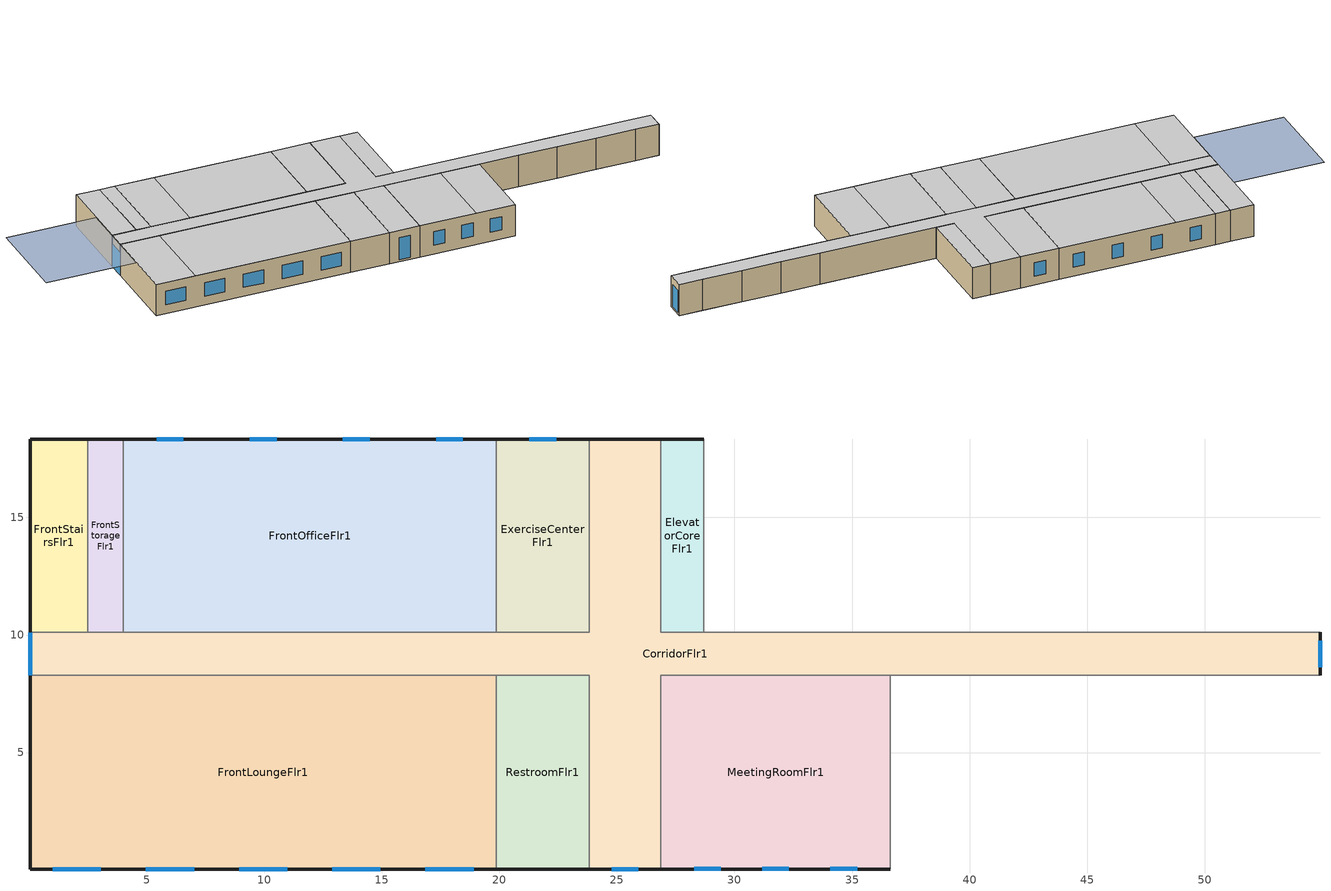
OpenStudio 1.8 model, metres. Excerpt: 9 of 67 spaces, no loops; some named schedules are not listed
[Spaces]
CorridorFlr1
 floor ground: 26.87,18.34 26.87,10.11 54.91,10.11 54.91,8.28 26.87,8.28 26.87,0.05 23.82,0.05 23.82,8.28 0.05,8.28 0.05,10.11 23.82,10.11 23.82,18.34 z0
 wall outside: 54.91,8.28 54.91,10.11 / 0.05,10.11 0.05,8.28 / 23.82,0.05 26.87,0.05 / 26.87,18.34 23.82,18.34 z0:3.35
 wall to GuestRoom103: 48.51,8.28 52.47,8.28 z0:3.35
 wall to GuestRoom104: 52.47,10.11 48.51,10.11 z0:3.35
 wall to FrontStorageFlr1: 4.01,10.11 2.49,10.11 z0:3.35
 wall to MechanicalRoomFlr1: 36.62,8.28 40.59,8.28 z0:3.35
 wall to FrontStairsFlr1: 2.49,10.11 0.05,10.11 z0:3.35
 wall to ElevatorCoreFlr1: 28.7,10.11 26.87,10.11 26.87,18.34 z0:3.35
 wall to MeetingRoomFlr1: 26.87,0.05 26.87,8.28 36.62,8.28 z0:3.35
 wall to RestroomFlr1: 19.86,8.28 23.82,8.28 23.82,0.05 z0:3.35
 wall to RearStorageFlr1: 52.47,8.28 54.91,8.28 z0:3.35
 wall to GuestRoom102: 44.55,8.28 48.51,8.28 z0:3.35
 wall to GuestRoom105: 48.51,10.11 44.55,10.11 z0:3.35
 wall to GuestRoom101: 40.59,8.28 44.55,8.28 z0:3.35
 wall to EmployeeLoungeFlr1: 44.55,10.11 40.59,10.11 z0:3.35
 wall to FrontOfficeFlr1: 19.86,10.11 4.01,10.11 z0:3.35
 wall to ExerciseCenterFlr1: 23.82,18.34 23.82,10.11 19.86,10.11 z0:3.35
 wall to FrontLoungeFlr1: 0.05,8.28 19.86,8.28 z0:3.35
 wall to LaundryRoomFlr1: 40.59,10.11 28.7,10.11 z0:3.35
 wall to RearStairsFlr1: 54.91,10.11 52.47,10.11 z0:3.35
 window: 0.05,10.11 0.05,8.28 z0:2.44; 54.91,8.62 54.91,9.76 / 24.78,0.05 25.92,0.05 z0.19:2.55
 ceiling to CorridorFlr2: 54.91,8.28 54.91,10.11 26.87,10.11 26.87,18.34 23.82,18.34 23.82,10.11 0.05,10.11 0.05,8.28 z3.35
 ceiling to GuestRoom206_208: 26.87,0.05 26.87,8.28 23.82,8.28 23.82,0.05 z3.35
RestroomFlr1
 floor ground: 23.82,8.28 23.82,0.05 19.86,0.05 19.86,8.28 z0
 wall outside: 19.86,0.05 23.82,0.05 z0:3.35
 wall to FrontLoungeFlr1: 19.86,8.28 19.86,0.05 z0:3.35
 ceiling to GuestRoom206_208: 23.82,0.05 23.82,8.28 19.86,8.28 19.86,0.05 z3.35
FrontOfficeFlr1
 floor ground: 19.86,18.34 19.86,10.11 4.01,10.11 4.01,18.34 z0
 wall outside: 19.86,18.34 4.01,18.34 z0:3.35
 wall to FrontStorageFlr1: 4.01,18.34 4.01,10.11 z0:3.35
 wall to ExerciseCenterFlr1: 19.86,10.11 19.86,18.34 z0:3.35
 window: 10.52,18.34 9.39,18.34 / 14.49,18.34 13.35,18.34 / 6.56,18.34 5.42,18.34 / 18.45,18.34 17.31,18.34 z0.95:2.4
 ceiling to GuestRoom224: 7.97,10.11 7.97,18.34 4.01,18.34 4.01,10.11 z3.35
 ceiling to GuestRoom220_223: 19.86,10.11 19.86,18.34 7.97,18.34 7.97,10.11 z3.35
MeetingRoomFlr1
 floor ground: 36.62,8.28 36.62,0.05 26.87,0.05 26.87,8.28 z0
 wall outside: 26.87,0.05 36.62,0.05 z0:3.35
 wall to MechanicalRoomFlr1: 36.62,0.05 36.62,8.28 z0:3.35
 window: 28.28,0.05 29.42,0.05 / 31.18,0.05 32.32,0.05 / 34.07,0.05 35.21,0.05 z0.95:2.4
 ceiling to GuestRoom209_212: 36.62,0.05 36.62,8.28 32.66,8.28 32.66,0.05 z3.35
 ceiling to GuestRoom206_208: 32.66,0.05 32.66,8.28 26.87,8.28 26.87,0.05 z3.35
FrontStorageFlr1
 floor ground: 4.01,18.34 4.01,10.11 2.49,10.11 2.49,18.34 z0
 wall outside: 4.01,18.34 2.49,18.34 z0:3.35
 wall to FrontStairsFlr1: 2.49,18.34 2.49,10.11 z0:3.35
 ceiling to FrontStorageFlr2: 4.01,10.11 4.01,18.34 2.49,18.34 2.49,10.11 z3.35
FrontStairsFlr1
 floor ground: 2.49,18.34 2.49,10.11 0.05,10.11 0.05,18.34 z0
 wall outside: 2.49,18.34 0.05,18.34 0.05,10.11 z0:3.35
 ceiling to FrontStairsFlr2: 2.49,10.11 2.49,18.34 0.05,18.34 0.05,10.11 z3.35
ElevatorCoreFlr1
 floor ground: 28.7,18.34 28.7,10.11 26.87,10.11 26.87,18.34 z0
 wall outside: 28.7,18.34 26.87,18.34 z0:3.35
 wall to LaundryRoomFlr1: 28.7,10.11 28.7,18.34 z0:3.35
 ceiling to ElevatorCoreFlr2: 28.7,10.11 28.7,18.34 26.87,18.34 26.87,10.11 z3.35
ExerciseCenterFlr1
 floor ground: 23.82,18.34 23.82,10.11 19.86,10.11 19.86,18.34 z0
 wall outside: 23.82,18.34 19.86,18.34 z0:3.35
 window: 22.41,18.34 21.27,18.34 z0.95:2.4
 ceiling to GuestRoom220_223: 23.82,10.11 23.82,18.34 19.86,18.34 19.86,10.11 z3.35
FrontLoungeFlr1
 floor ground: 19.86,8.28 19.86,0.05 0.05,0.05 0.05,8.28 z0
 wall outside: 0.05,8.28 0.05,0.05 19.86,0.05 z0:3.35
 window: 4.97,0.05 7.02,0.05 / 16.85,0.05 18.91,0.05 / 1,0.05 3.06,0.05 / 12.89,0.05 14.94,0.05 / 8.93,0.05 10.98,0.05 z0.95:2.4
 ceiling to GuestRoom201: 4.01,0.05 4.01,8.28 0.05,8.28 0.05,0.05 z3.35
 ceiling to GuestRoom202_205: 19.86,0.05 19.86,8.28 4.01,8.28 4.01,0.05 z3.35
shading: 0,4.57 0,13.72 -9.14,13.72 -9.14,4.57 z3.35
[Site]
El Paso International Ap  Ut_TX_USA: Latitude {deg}=31.77; Longitude {deg}=-106.5; Time Zone {hr}=-7; Elevation {m}=1186; Terrain=Suburbs
[Building]
90.1-2010-SmallHotel-ASHRAE 169-2006-3B created: 2015-08-18 09:52:40 -0600: North Axis {deg}=180; Default Construction Set=90.1-2010 - SmHotel - ASHRAE 169-2006-3B
[Site:GroundTemperature:BuildingSurface]
20.4, 20.43, 20.56, 20.66, 20.86, 21.06, 21.16, 21.14, 21.08, 20.94, 20.7, 20.52
[Site:WaterMainsTemperature]
Calculation Method=Correlation; Annual Average Outdoor Air Temperature {C}=17.9417; Maximum Difference In Monthly Average Outdoor Air Temperatures {deltaC}=21.1
[SizingPeriod:DesignDay] Barometric Pressure {Pa}=87865; Sky Clearness=0; Rain Indicator=0; Snow Indicator=0; Day of Month=21; Daylight Saving Time Indicator=0; Humidity Indicating Type=Wetbulb; Dry-Bulb Temperature Range Modifier Type=DefaultMultipliers
Name | Maximum Dry-Bulb Temperature {C} | Daily Dry-Bulb Temperature Range {deltaC} | Humidity Indicating Conditions at Maximum Dry-Bulb {BasedOnField A3} | Wind Speed {m/s} | Wind Direction {deg} | Month | Day Type | Solar Model Indicator | ASHRAE Taub | ASHRAE Taud
El Paso International Ap  Ut Ann Clg .4% Condns DB=>MWB | 38.1 | 13 | 18.1 | 3.9 | 280 | 7 | SummerDesignDay | ASHRAETau | 0.605 | 1.547
El Paso International Ap  Ut Ann Htg 99.6% Condns DB | -5.2 | 0 | -5.2 | 2.2 | 20 | 12 | WinterDesignDay | ASHRAEClearSky
[ClimateZones]
Climate Zone Institution Name 1=ASHRAE; Climate Zone Document Name 1=ANSI/ASHRAE Standard 169; Climate Zone Document Year 1=2006; Climate Zone Institution Name 2=CEC; Climate Zone Document Name 2=California Climate Zone Descriptions; Climate Zone Document Year 2=1995
[Material:NoMass] Thermal Absorptance=0.9; Solar Absorptance=0.7
Name | Roughness | Thermal Resistance {m2-K/W} | Visible Absorptance
CP02 CARPET PAD | VeryRough | 0.21648 | 0.8
Typical Insulation R-6.78 | Smooth | 1.19347 | 0.7
Typical Carpet Pad | Smooth | 0.21648 | 0.8
Typical Insulation R-9.73 | Smooth | 1.71283 | 0.7
Typical Insulation R-19.72 | Smooth | 3.4722 | 0.7
Typical Insulation R-0.58 | Smooth | 0.101875 | 0.7
Typical Insulation R-8.93 | Smooth | 1.57183 | 0.7
[Material]
Name | Roughness | Thickness {m} | Conductivity {W/m-K} | Density {kg/m3} | Specific Heat {J/kg-K} | Thermal Absorptance | Solar Absorptance | Visible Absorptance
4 in. Normalweight Concrete Floor | MediumRough | 0.1016 | 2.31 | 2322 | 832 | 0.9 | 0.7 | 0.7
25mm Stucco | Smooth | 0.0254 | 0.72 | 1856 | 840 | 0.9 | 0.7 | 0.7
5/8 in. Gypsum Board | MediumSmooth | 0.0159 | 0.16 | 800 | 1090 | 0.9 | 0.7 | 0.7
Roof Membrane - Highly Reflective | VeryRough | 0.0095 | 0.16 | 1121.29 | 1460 | 0.75 | 0.45 | 0.7
Metal Roof Surface; F08 Metal surface | Smooth | 0.0008 | 45.28 | 7824 | 500 | 0.9 | 0.7 | 0.7
1/2 in. Gypsum Board | Smooth | 0.0127 | 0.16 | 800 | 1090 | 0.9 | 0.7 | 0.5
8 in. Normalweight Concrete Floor | MediumRough | 0.2032 | 2.31 | 2322 | 832 | 0.9 | 0.7 | 0.7
8 in. Concrete Block Basement Wall | MediumRough | 0.2032 | 1.326 | 1842 | 912 | 0.9 | 0.7 | 0.7
G05 25mm wood | MediumSmooth | 0.0254 | 0.15 | 608 | 1630 | 0.9 | 0.5 | 0.5
[Construction]
Typical Insulated Exterior Mass Floor R-9.35: Typical Insulation R-6.78, 4 in. Normalweight Concrete Floor, Typical Carpet Pad
Typical Insulated Steel Framed Exterior Wall R-11.9: 25mm Stucco, 5/8 in. Gypsum Board, Typical Insulation R-9.73, 5/8 in. Gypsum Board
Typical IEAD Roof - Highly Reflective R-20.83: Roof Membrane - Highly Reflective, Typical Insulation R-19.72, Metal Roof Surface
int_slab_floor_smallhotel: 4 in. Normalweight Concrete Floor, CP02 CARPET PAD
int_wall_smallhotel: 1/2 in. Gypsum Board, 1/2 in. Gypsum Board
int_slab_ceiling_smallhotel: CP02 CARPET PAD, 4 in. Normalweight Concrete Floor
Smallhotel 2010 Slab Floor: 8 in. Normalweight Concrete Floor, CP02 CARPET PAD
Typical Insulated Basement Mass Wall: 8 in. Concrete Block Basement Wall
U 0.65 SHGC 0.25 Dbl Ref-C-H Clr 6mm/6mm Air: REF C CLEAR HI 6MM, AIR 6MM, CLEAR 6MM
Typical Insulated Metal Door R-1.43: F08 Metal surface, Typical Insulation R-0.58
Typical Overhead Door: Typical Insulation R-8.93
U 1.17 SHGC 0.39 Simple Glazing Skylight: U 1.17 SHGC 0.39 Simple Glazing
Typical Interior Window: Clear 3mm
Typical Interior Door; Typical Interior Partition: G05 25mm wood
[DefaultConstructionSet]
90.1-2010 - SmHotel - ASHRAE 169-2006-3B: Default Exterior Surface Constructions=Default Surface Constructions 1; Default Interior Surface Constructions=Default Surface Constructions 2; Default Ground Contact Surface Constructions=Default Surface Constructions 3; Default Exterior SubSurface Constructions=Default Sub Surface Constructions 1; Default Interior SubSurface Constructions=Default Sub Surface Constructions 2; Interior Partition Construction=Typical Interior Partition
[DefaultSurfaceConstructions]
Name | Floor Construction | Wall Construction | Roof Ceiling Construction
Default Surface Constructions 1 | Typical Insulated Exterior Mass Floor R-9.35 | Typical Insulated Steel Framed Exterior Wall R-11.9 | Typical IEAD Roof - Highly Reflective R-20.83
Default Surface Constructions 2 | int_slab_floor_smallhotel | int_wall_smallhotel | int_slab_ceiling_smallhotel
Default Surface Constructions 3 | Smallhotel 2010 Slab Floor | Typical Insulated Basement Mass Wall
[DefaultSubSurfaceConstructions]
Name | Fixed Window Construction | Operable Window Construction | Door Construction | Overhead Door Construction | Skylight Construction | Tubular Daylight Dome Construction | Tubular Daylight Diffuser Construction
Default Sub Surface Constructions 1 | U 0.65 SHGC 0.25 Dbl Ref-C-H Clr 6mm/6mm Air | U 0.65 SHGC 0.25 Dbl Ref-C-H Clr 6mm/6mm Air | Typical Insulated Metal Door R-1.43 | Typical Overhead Door | U 1.17 SHGC 0.39 Simple Glazing Skylight | Typical Interior Window | Typical Interior Window
Default Sub Surface Constructions 2 | Typical Interior Window | Typical Interior Window | Typical Interior Door
[WindowMaterial:Glazing] Optical Data Type=SpectralAverage; Infrared Transmittance at Normal Incidence=0; Front Side Infrared Hemispherical Emissivity=0.84; Conductivity {W/m-K}=0.9; Dirt Correction Factor for Solar and Visible Transmittance=1; Solar Diffusing=No
Name | Thickness {m} | Solar Transmittance at Normal Incidence | Front Side Solar Reflectance at Normal Incidence | Back Side Solar Reflectance at Normal Incidence | Visible Transmittance at Normal Incidence | Front Side Visible Reflectance at Normal Incidence | Back Side Visible Reflectance at Normal Incidence | Back Side Infrared Hemispherical Emissivity
REF C CLEAR HI 6MM | 0.006 | 0.2 | 0.16 | 0.39 | 0.22 | 0.17 | 0.35 | 0.55
CLEAR 6MM | 0.006 | 0.775 | 0.071 | 0.071 | 0.881 | 0.08 | 0.08 | 0.84
Clear 3mm | 0.003 | 0.837 | 0.075 | 0.075 | 0.898 | 0.081 | 0.081 | 0.84
[WindowMaterial:Gas]
AIR 6MM: Gas Type=Air; Thickness {m}=0.0063
[WindowMaterial:SimpleGlazingSystem]
U 1.17 SHGC 0.39 Simple Glazing: U-Factor {W/m2-K}=6.64357; Solar Heat Gain Coefficient=0.39; Visible Transmittance=0.23
[Space] Building Story=BuildingStory1
Name | Space Type | Thermal Zone
CorridorFlr1 | 90.1-2010 - SmHotel - Corridor | CorridorFlr1 ZN
RestroomFlr1 | 90.1-2010 - SmHotel - PublicRestroom | RestroomFlr1 ZN
FrontOfficeFlr1 | 90.1-2010 - SmHotel - Office | FrontOfficeFlr1 ZN
FrontLoungeFlr1 | 90.1-2010 - SmHotel - GuestLounge | FrontLoungeFlr1 ZN
MeetingRoomFlr1 | 90.1-2010 - SmHotel - Meeting | MeetingRoomFlr1 ZN
ExerciseCenterFlr1 | 90.1-2010 - SmHotel - Exercise | ExerciseCenterFlr1 ZN
FrontStorageFlr1 | 90.1-2010 - SmHotel - Storage | FrontStorageFlr1 ZN
ElevatorCoreFlr1 | 90.1-2010 - SmHotel - Elec/MechRoom | ElevatorCoreFlr1 ZN
FrontStairsFlr1 | 90.1-2010 - SmHotel - Stair | FrontStairsFlr1 ZN
[BuildingStory]
BuildingStory1
[SpaceType] Standards Building Type=SmallHotel
Name | Default Schedule Set | Design Specification Outdoor Air Object | Standards Space Type
90.1-2010 - SmHotel - PublicRestroom | 90.1-2010 - SmHotel - PublicRestroom Schedule Set | 90.1-2010 - SmHotel - PublicRestroom Ventilation | PublicRestroom
90.1-2010 - SmHotel - Stair | 90.1-2010 - SmHotel - Stair Schedule Set | 90.1-2010 - SmHotel - Stair Ventilation | Stair
90.1-2010 - SmHotel - Office | 90.1-2010 - SmHotel - Office Schedule Set | 90.1-2010 - SmHotel - Office Ventilation | Office
90.1-2010 - SmHotel - Corridor | 90.1-2010 - SmHotel - Corridor Schedule Set | 90.1-2010 - SmHotel - Corridor Ventilation | Corridor
90.1-2010 - SmHotel - Storage | 90.1-2010 - SmHotel - Storage Schedule Set | 90.1-2010 - SmHotel - Storage Ventilation | Storage
90.1-2010 - SmHotel - Elec/MechRoom | 90.1-2010 - SmHotel - Elec/MechRoom Schedule Set | 90.1-2010 - SmHotel - Elec/MechRoom Ventilation | Elec/MechRoom
90.1-2010 - SmHotel - GuestLounge | 90.1-2010 - SmHotel - GuestLounge Schedule Set | 90.1-2010 - SmHotel - GuestLounge Ventilation | GuestLounge
90.1-2010 - SmHotel - Meeting | 90.1-2010 - SmHotel - Meeting Schedule Set | 90.1-2010 - SmHotel - Meeting Ventilation | Meeting
90.1-2010 - SmHotel - Exercise | 90.1-2010 - SmHotel - Exercise Schedule Set | 90.1-2010 - SmHotel - Exercise Ventilation | Exercise
[DefaultScheduleSet]
Name | Number of People Schedule | People Activity Level Schedule | Lighting Schedule | Infiltration Schedule | Electric Equipment Schedule
90.1-2010 - SmHotel - PublicRestroom Schedule Set | HotelSmall Lobby_Occ_Sch | HotelSmall Activity_Sch | HotelSmall BLDG_LIGHT_RESTROOM_SCH | HotelSmall CommonArea_Infil_Sch
90.1-2010 - SmHotel - Stair Schedule Set |  |  | HotelSmall BLDG_LIGHT_STAIR_SCH | Always On
90.1-2010 - SmHotel - Office Schedule Set | HotelSmall Office_Occ_Sch | HotelSmall Activity_Sch | HotelSmall BLDG_LIGHT_OFFICE_SCH | HotelSmall CommonArea_Infil_Sch | HotelSmall OFF_EQUIP_SCH
90.1-2010 - SmHotel - Corridor Schedule Set |  |  | HotelSmall BLDG_LIGHT_CORRIDOR_SCH | Always On
90.1-2010 - SmHotel - Storage Schedule Set |  |  | HotelSmall BLDG_LIGHT_STORAGE_SCH | Always On
90.1-2010 - SmHotel - Elec/MechRoom Schedule Set |  |  |  | Always On | HotelSmall BLDG_ELEVATORS
90.1-2010 - SmHotel - GuestLounge Schedule Set | HotelSmall Lobby_Occ_Sch | HotelSmall Activity_Sch | HotelSmall BLDG_LIGHT_FRONTLOUNGE_SCH | HotelSmall CommonArea_Infil_Sch | HotelSmall Lobby_Eqp_Sch
90.1-2010 - SmHotel - Meeting Schedule Set | HotelSmall MeetingRoom_Occ_Sch | HotelSmall Activity_Sch | HotelSmall BLDG_LIGHT_MEETINGROOM_SCH | HotelSmall CommonArea_Infil_Sch | HotelSmall MeetingRoom_Eqp_Sch
90.1-2010 - SmHotel - Exercise Schedule Set | HotelSmall ExerciseCenter_Occ_Sch | HotelSmall Activity_Sch | HotelSmall BLDG_LIGHT_EXERCENTER_SCH | HotelSmall CommonArea_Infil_Sch | HotelSmall ExerciseCenter_Eqp_Sch
[Lights:Definition] Design Level Calculation Method=Watts/Area; Fraction Radiant=0.7; Fraction Visible=0.2; Return Air Fraction=0
Name | Watts per Space Floor Area {W/m2}
90.1-2010 - SmHotel - PublicRestroom Lights Definition | 10.5486
90.1-2010 - SmHotel - Office Lights Definition | 11.9479
90.1-2010 - SmHotel - Corridor Lights Definition | 7.10418
90.1-2010 - SmHotel - GuestLounge Lights Definition | 7.85765
[Lights]
Name | Lights Definition | Space or SpaceType
90.1-2010 - SmHotel - PublicRestroom Lights | 90.1-2010 - SmHotel - PublicRestroom Lights Definition | 90.1-2010 - SmHotel - PublicRestroom
90.1-2010 - SmHotel - Stair Lights | 90.1-2010 - SmHotel - Stair Lights Definition | 90.1-2010 - SmHotel - Stair
90.1-2010 - SmHotel - Office Lights | 90.1-2010 - SmHotel - Office Lights Definition | 90.1-2010 - SmHotel - Office
90.1-2010 - SmHotel - Corridor Lights | 90.1-2010 - SmHotel - Corridor Lights Definition | 90.1-2010 - SmHotel - Corridor
90.1-2010 - SmHotel - Storage Lights | 90.1-2010 - SmHotel - Storage Lights Definition | 90.1-2010 - SmHotel - Storage
90.1-2010 - SmHotel - GuestLounge Lights | 90.1-2010 - SmHotel - GuestLounge Lights Definition | 90.1-2010 - SmHotel - GuestLounge
90.1-2010 - SmHotel - Meeting Lights | 90.1-2010 - SmHotel - Meeting Lights Definition | 90.1-2010 - SmHotel - Meeting
90.1-2010 - SmHotel - Exercise Lights | 90.1-2010 - SmHotel - Exercise Lights Definition | 90.1-2010 - SmHotel - Exercise
[DesignSpecification:OutdoorAir] Outdoor Air Method=Sum
Name | Outdoor Air Flow per Floor Area {m3/s-m2} | Outdoor Air Flow per Person {m3/s-person}
90.1-2010 - SmHotel - PublicRestroom Ventilation; 90.1-2010 - SmHotel - Stair Ventilation; 90.1-2010 - SmHotel - Corridor Ventilation | 0.0003048
90.1-2010 - SmHotel - Office Ventilation; 90.1-2010 - SmHotel - Meeting Ventilation | 0.0003048 | 0.00235974
90.1-2010 - SmHotel - Storage Ventilation; 90.1-2010 - SmHotel - Elec/MechRoom Ventilation | 0.0006096
90.1-2010 - SmHotel - GuestLounge Ventilation | 0.0003048 | 0.00353961
90.1-2010 - SmHotel - Exercise Ventilation | 0.0003048 | 0.00943895
[People:Definition] Number of People Calculation Method=People/Area; Fraction Radiant=0.3
Name | People per Space Floor Area {person/m2}
90.1-2010 - SmHotel - PublicRestroom People Definition | 0.0306771
90.1-2010 - SmHotel - Office People Definition | 0.0768543
[People]
Name | People Definition | Space or SpaceType
90.1-2010 - SmHotel - PublicRestroom People | 90.1-2010 - SmHotel - PublicRestroom People Definition | 90.1-2010 - SmHotel - PublicRestroom
90.1-2010 - SmHotel - Office People | 90.1-2010 - SmHotel - Office People Definition | 90.1-2010 - SmHotel - Office
90.1-2010 - SmHotel - GuestLounge People | 90.1-2010 - SmHotel - GuestLounge People Definition | 90.1-2010 - SmHotel - GuestLounge
90.1-2010 - SmHotel - Meeting People | 90.1-2010 - SmHotel - Meeting People Definition | 90.1-2010 - SmHotel - Meeting
90.1-2010 - SmHotel - Exercise People | 90.1-2010 - SmHotel - Exercise People Definition | 90.1-2010 - SmHotel - Exercise
[ElectricEquipment:Definition]
90.1-2010 - SmHotel - Office Electric Equipment Definition: Design Level Calculation Method=Watts/Area; Watts per Space Floor Area {W/m2}=13.7778; Fraction Latent=0; Fraction Radiant=0.5; Fraction Lost=0
[ElectricEquipment]
Name | Electric Equipment Definition | Space or SpaceType
90.1-2010 - SmHotel - Office Electric Equipment | 90.1-2010 - SmHotel - Office Electric Equipment Definition | 90.1-2010 - SmHotel - Office
90.1-2010 - SmHotel - Elec/MechRoom Electric Equipment | 90.1-2010 - SmHotel - Elec/MechRoom Electric Equipment Definition | 90.1-2010 - SmHotel - Elec/MechRoom
90.1-2010 - SmHotel - GuestLounge Electric Equipment | 90.1-2010 - SmHotel - GuestLounge Electric Equipment Definition | 90.1-2010 - SmHotel - GuestLounge
90.1-2010 - SmHotel - Meeting Electric Equipment | 90.1-2010 - SmHotel - Meeting Electric Equipment Definition | 90.1-2010 - SmHotel - Meeting
90.1-2010 - SmHotel - Exercise Electric Equipment | 90.1-2010 - SmHotel - Exercise Electric Equipment Definition | 90.1-2010 - SmHotel - Exercise
[ThermostatSetpoint:DualSetpoint]
Name | Heating Setpoint Temperature Schedule | Cooling Setpoint Temperature Schedule
90.1-2010 - SmHotel - PublicRestroom Thermostat; 90.1-2010 - SmHotel - Office Thermostat; 90.1-2010 - SmHotel - Corridor Thermostat; 90.1-2010 - SmHotel - GuestLounge Thermostat; 90.1-2010 - SmHotel - Meeting Thermostat; 90.1-2010 - SmHotel - Exercise Thermostat | HotelSmall CommonArea_HtgSP_Sch | HotelSmall CommonArea_ClgSP_Sch
90.1-2010 - SmHotel - Stair Thermostat; 90.1-2010 - SmHotel - Storage Thermostat | HotelSmall SemiHeated_HtgSP_Sch | SmallHotel UnitHeater ClgSP Sch
90.1-2010 - SmHotel - Elec/MechRoom Thermostat
[SpaceInfiltration:DesignFlowRate]
Name | Space or SpaceType | Design Flow Rate Calculation Method | Flow per Exterior Surface Area {m3/s-m2} | Constant Term Coefficient | Temperature Term Coefficient | Velocity Term Coefficient | Velocity Squared Term Coefficient | Schedule | Design Flow Rate {m3/s}
CorridorFlr1 Infiltration | CorridorFlr1 | Flow/ExteriorArea | 0.000569573 | 0 | 0 | 0.224 | 0
ElevatorCoreFlr1 Infiltration | ElevatorCoreFlr1 | Flow/ExteriorArea | 0.000569573 | 0 | 0 | 0.224 | 0
ExerciseCenterFlr1 Infiltration | ExerciseCenterFlr1 | Flow/ExteriorArea | 0.000569573 | 0 | 0 | 0.224 | 0
FrontLoungeFlr1 Infiltration | FrontLoungeFlr1 | Flow/ExteriorArea | 0.000569573 | 0 | 0 | 0.224 | 0
FrontOfficeFlr1 Infiltration | FrontOfficeFlr1 | Flow/ExteriorArea | 0.000569573 | 0 | 0 | 0.224 | 0
FrontStairsFlr1 Infiltration | FrontStairsFlr1 | Flow/ExteriorArea | 0.000569573 | 0 | 0 | 0.224 | 0
FrontStorageFlr1 Infiltration | FrontStorageFlr1 | Flow/ExteriorArea | 0.000569573 | 0 | 0 | 0.224 | 0
MeetingRoomFlr1 Infiltration | MeetingRoomFlr1 | Flow/ExteriorArea | 0.000569573 | 0 | 0 | 0.224 | 0
RestroomFlr1 Infiltration | RestroomFlr1 | Flow/ExteriorArea | 0.000569573 | 0 | 0 | 0.224 | 0
Corridor1 door Infiltration | CorridorFlr1 | Flow/Space |  |  |  |  |  | HotelSmall INFIL_Door_Opening_SCH | 0.591822
[ThermalZone] Use Ideal Air Loads=No
Name | Thermostat
FrontStorageFlr1 ZN | 90.1-2010 - SmHotel - Storage Thermostat
FrontLoungeFlr1 ZN | 90.1-2010 - SmHotel - GuestLounge Thermostat
ElevatorCoreFlr1 ZN | 90.1-2010 - SmHotel - Elec/MechRoom Thermostat
FrontOfficeFlr1 ZN | 90.1-2010 - SmHotel - Office Thermostat
ExerciseCenterFlr1 ZN | 90.1-2010 - SmHotel - Exercise Thermostat
MeetingRoomFlr1 ZN | 90.1-2010 - SmHotel - Meeting Thermostat
RestroomFlr1 ZN | 90.1-2010 - SmHotel - PublicRestroom Thermostat
CorridorFlr1 ZN | 90.1-2010 - SmHotel - Corridor Thermostat
FrontStairsFlr1 ZN | 90.1-2010 - SmHotel - Stair Thermostat
[Exterior:Lights:Definition]
NonDimming Exterior Lights Def: Design Level {W}=4188
[Exterior:Lights]
NonDimming Exterior Lights Def: Exterior Lights Definition=NonDimming Exterior Lights Def; Schedule=HotelSmall Exterior_Lgt_ALWAYS_ON; Control Option=AstronomicalClock
